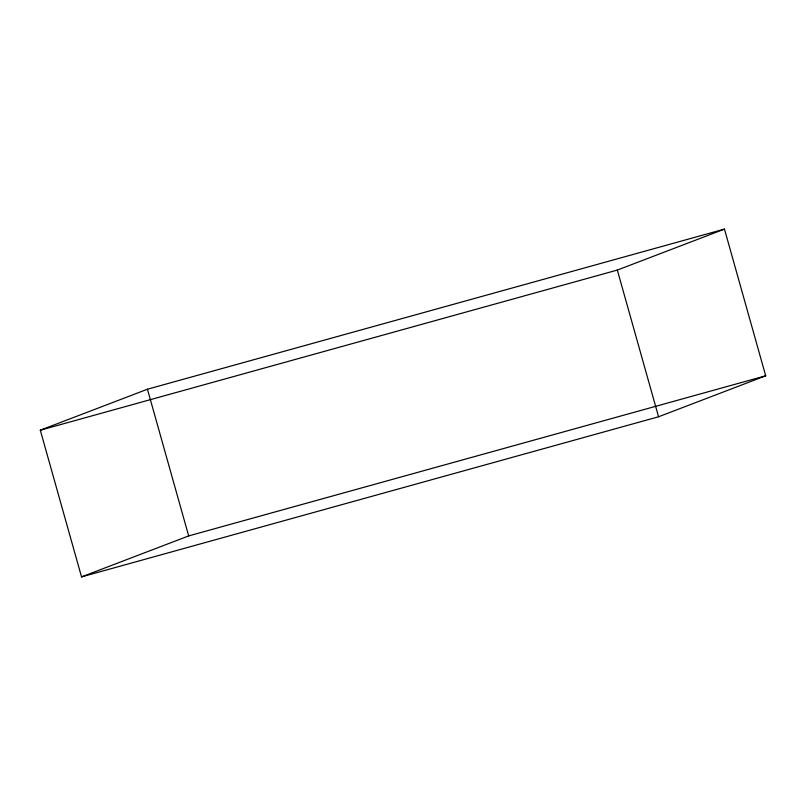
<?xml version="1.0" encoding="UTF-8"?>
<svg xmlns="http://www.w3.org/2000/svg" width="806" height="806" viewBox="0 0 806 806"><rect width="100%" height="100%" fill="white"/><g stroke="black" fill="none" stroke-linecap="round" stroke-linejoin="round"><path stroke-width="1.21" d="M40.3 430.203L147.438 389.227L724.463 229.106L765.7 375.798L658.562 416.773L81.537 576.895L40.3 430.203L617.325 270.081L724.463 229.106M81.537 576.895L188.675 535.919L765.7 375.798M617.325 270.081L658.562 416.773M147.438 389.227L188.675 535.919"/></g></svg>
